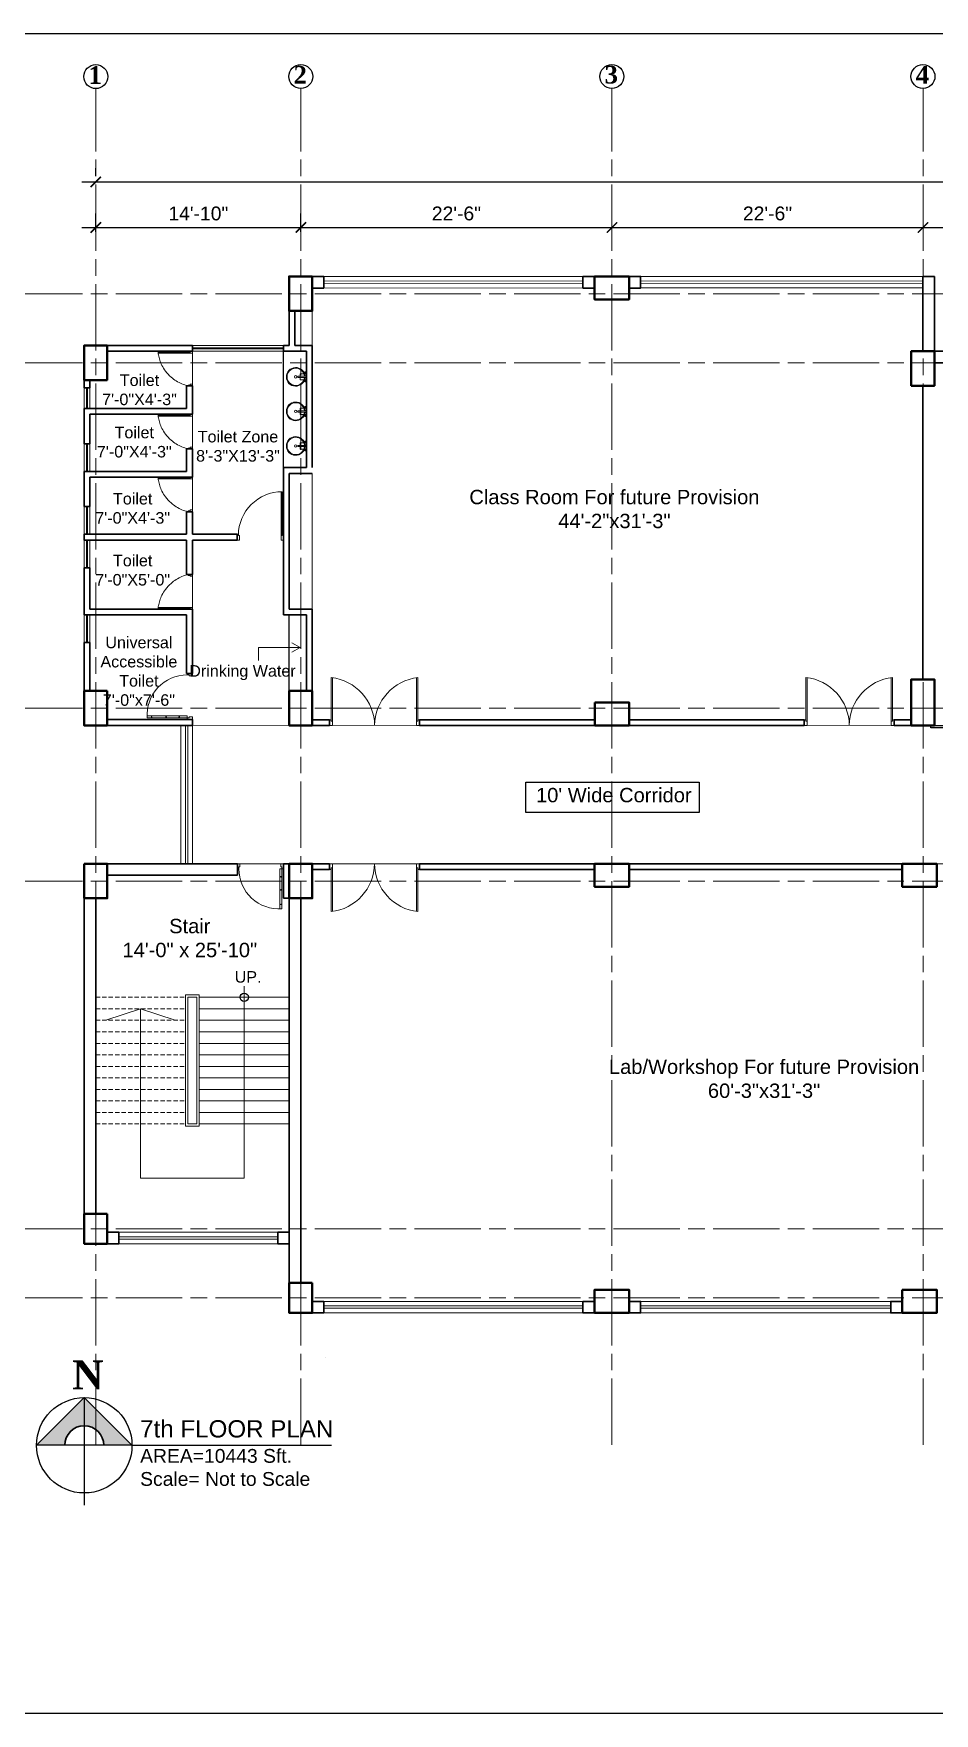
# Model space of a CAD drawing. Header units: inches. Extents: x -12 to 20935469, y -1604 to 24729220.
# Drawn here: x 20840343 to 20841125, y 24707850 to 24709308 of the extents above; entities that cross this region are included whole.
import ezdxf

# ---------------------------------------------------------------- set-up
doc = ezdxf.new("R2010")
doc.units = ezdxf.units.IN
doc.header["$LTSCALE"] = 0.03
doc.header["$MEASUREMENT"] = 0
doc.header["$PDMODE"] = 32
doc.header["$PDSIZE"] = 15
doc.linetypes.add('ACAD_ISO08W100', pattern=[36, 24, -3, 6, -3])
doc.linetypes.add('DASHED2', pattern=[0.375, 0.25, -0.125])
for name, color, linetype, lineweight in [('column', 1, 'Continuous', 40), ('Dim Line', 252, 'Continuous', 13), ('Door', 7, 'Continuous', 18), ('Gas', 21, 'Continuous', 5), ('Glass Line', 252, 'Continuous', 9), ('Grid Line', 252, 'Continuous', 18), ('Hatch', 253, 'Continuous', 15), ('Low Wall', 7, 'Continuous', 30), ('Main Wall', 7, 'Continuous', 30), ('RAIL', 23, 'Continuous', 13), ('STAIR', 46, 'Continuous', 15), ('TOILET FIXTURE', 142, 'Continuous', 5), ('wind.', 150, 'Continuous', 20)]:
    doc.layers.add(name, color=color, linetype=linetype, lineweight=lineweight)
doc.layers.add('TEXT', color=7, linetype='Continuous')
doc.styles.add('2', font='swisscl.ttf')
doc.styles.add('RomanS', font='arial.ttf', dxfattribs={"height": 12})
doc.styles.get("Standard").update_dxf_attribs({"font": 'timesbd.ttf'})
doc.dimstyles.new('Aec_Arch_I', dxfattribs={"dimscale": 96, "dimtxt": 12, "dimasz": 0.09375, "dimexe": 0.125, "dimexo": 0.125, "dimgap": 0.0625, "dimtad": 1, "dimdec": 0, "dimzin": 3, "dimdsep": 46, "dimlunit": 4, "dimtxsty": 'RomanS', "dimblk1": 'ARCHTICK', "dimblk2": 'ARCHTICK', "dimsah": 1, "dimcen": 0.09375, "dimdle": 0.125, "dimadec": 0, "dimazin": 0, "dimtfac": 0.75, "dimtdec": 0, "dimtmove": 2, "dimatfit": 3, "dimldrblk": 'ARCHTICK', "dimfxl": 1, "dimfrac": 1, "dimtolj": 1, "dimtzin": 0, "dimarcsym": 0})

# ---------------------------------------------------------------- blocks, each defined once
blk = doc.blocks.new('_ArchTick')
at = {"color": 0, "linetype": 'ByBlock', "lineweight": 35, "const_width": 0.15}
blk.add_lwpolyline([(-0.5, -0.5), (0.5, 0.5)], dxfattribs=at)
blk = doc.blocks.new('*D14')
at = {"layer": 'Defpoints', "color": 0, "transparency": 16777216}
for p in [(20831126.3, 24724578.2), (20830948.3, 24724562.3), (20831126.3, 24724562.3)]:
    blk.add_point(p, dxfattribs=at)
at = {"layer": 'Dim Line', "color": 0, "lineweight": -2, "transparency": 16777216}
for p, q in [((20830948.3, 24724574.3), (20830948.3, 24724590.2)), ((20831126.3, 24724574.3), (20831126.3, 24724590.2)), ((20830936.3, 24724578.2), (20831138.3, 24724578.2))]:
    blk.add_line(p, q, dxfattribs=at)
at = {"layer": 'Dim Line', "color": 0, "lineweight": -2, "transparency": 16777216, "xscale": 9, "yscale": 9, "zscale": 9, "rotation": 180}
blk.add_blockref('_ArchTick', (20830948.3, 24724578.2), dxfattribs=at)
at = {"layer": 'Dim Line', "color": 0, "lineweight": -2, "transparency": 16777216, "xscale": 9, "yscale": 9, "zscale": 9}
blk.add_blockref('_ArchTick', (20831126.3, 24724578.2), dxfattribs=at)
at = {"layer": 'Dim Line', "color": 0, "transparency": 16777216, "insert": (20831037.3, 24724590.3), "char_height": 12, "attachment_point": 5, "style": 'RomanS'}
blk.add_mtext('\\A1;14\'-10"', dxfattribs=at)
blk = doc.blocks.new('*D7')
at = {"layer": 'Defpoints', "color": 0, "transparency": 16777216}
for p in [(20831396.3, 24724578.2), (20831396.3, 24724578.2), (20831126.3, 24724562.3)]:
    blk.add_point(p, dxfattribs=at)
at = {"layer": 'Dim Line', "color": 0, "lineweight": -2, "transparency": 16777216}
for p, q in [((20831126.3, 24724574.3), (20831126.3, 24724590.2)), ((20831114.3, 24724578.2), (20831408.3, 24724578.2))]:
    blk.add_line(p, q, dxfattribs=at)
at = {"layer": 'Dim Line', "color": 0, "lineweight": -2, "transparency": 16777216, "xscale": 9, "yscale": 9, "zscale": 9, "rotation": 180}
blk.add_blockref('_ArchTick', (20831126.3, 24724578.2), dxfattribs=at)
at = {"layer": 'Dim Line', "color": 0, "lineweight": -2, "transparency": 16777216, "xscale": 9, "yscale": 9, "zscale": 9}
blk.add_blockref('_ArchTick', (20831396.3, 24724578.2), dxfattribs=at)
at = {"layer": 'Dim Line', "color": 0, "transparency": 16777216, "insert": (20831261.3, 24724590.3), "char_height": 12, "attachment_point": 5, "style": 'RomanS'}
blk.add_mtext('\\A1;22\'-6"', dxfattribs=at)
blk = doc.blocks.new('*D8')
at = {"layer": 'Defpoints', "color": 0, "transparency": 16777216}
for p in [(20831396.3, 24724578.2), (20831666.3, 24724578.2), (20831666.3, 24724578.2)]:
    blk.add_point(p, dxfattribs=at)
at = {"layer": 'Dim Line', "color": 0, "lineweight": -2, "transparency": 16777216}
blk.add_line((20831384.3, 24724578.2), (20831678.3, 24724578.2), dxfattribs=at)
at = {"layer": 'Dim Line', "color": 0, "lineweight": -2, "transparency": 16777216, "xscale": 9, "yscale": 9, "zscale": 9, "rotation": 180}
blk.add_blockref('_ArchTick', (20831396.3, 24724578.2), dxfattribs=at)
at = {"layer": 'Dim Line', "color": 0, "lineweight": -2, "transparency": 16777216, "xscale": 9, "yscale": 9, "zscale": 9}
blk.add_blockref('_ArchTick', (20831666.3, 24724578.2), dxfattribs=at)
at = {"layer": 'Dim Line', "color": 0, "transparency": 16777216, "insert": (20831531.3, 24724590.3), "char_height": 12, "attachment_point": 5, "style": 'RomanS'}
blk.add_mtext('\\A1;22\'-6"', dxfattribs=at)
blk = doc.blocks.new('*D9')
at = {"layer": 'Defpoints', "color": 0, "transparency": 16777216}
for p in [(20831666.3, 24724578.2), (20831844.3, 24724578.2), (20831844.3, 24724578.2)]:
    blk.add_point(p, dxfattribs=at)
at = {"layer": 'Dim Line', "color": 0, "lineweight": -2, "transparency": 16777216}
blk.add_line((20831654.3, 24724578.2), (20831856.3, 24724578.2), dxfattribs=at)
at = {"layer": 'Dim Line', "color": 0, "lineweight": -2, "transparency": 16777216, "xscale": 9, "yscale": 9, "zscale": 9, "rotation": 180}
blk.add_blockref('_ArchTick', (20831666.3, 24724578.2), dxfattribs=at)
at = {"layer": 'Dim Line', "color": 0, "lineweight": -2, "transparency": 16777216, "xscale": 9, "yscale": 9, "zscale": 9}
blk.add_blockref('_ArchTick', (20831844.3, 24724578.2), dxfattribs=at)
at = {"layer": 'Dim Line', "color": 0, "transparency": 16777216, "insert": (20831755.3, 24724590.3), "char_height": 12, "attachment_point": 5, "style": 'RomanS'}
blk.add_mtext('\\A1;14\'-10"', dxfattribs=at)
blk = doc.blocks.new('*D13')
at = {"layer": 'Defpoints', "color": 0, "transparency": 16777216}
for p in [(20830948.3, 24724610.7), (20832951.8, 24724617.8), (20832951.8, 24724610.7)]:
    blk.add_point(p, dxfattribs=at)
at = {"layer": 'Dim Line', "color": 0, "lineweight": -2, "transparency": 16777216}
for p, q in [((20830948.3, 24724622.7), (20830948.3, 24724629.8)), ((20832951.8, 24724622.7), (20832951.8, 24724629.8)), ((20830936.3, 24724617.8), (20832963.8, 24724617.8))]:
    blk.add_line(p, q, dxfattribs=at)
at = {"layer": 'Dim Line', "color": 0, "lineweight": -2, "transparency": 16777216, "xscale": 9, "yscale": 9, "zscale": 9, "rotation": 180}
blk.add_blockref('_ArchTick', (20830948.3, 24724617.8), dxfattribs=at)
at = {"layer": 'Dim Line', "color": 0, "lineweight": -2, "transparency": 16777216, "xscale": 9, "yscale": 9, "zscale": 9}
blk.add_blockref('_ArchTick', (20832951.8, 24724617.8), dxfattribs=at)
at = {"layer": 'Dim Line', "color": 0, "transparency": 16777216, "insert": (20831950, 24724629.9), "char_height": 12, "attachment_point": 5, "style": 'RomanS'}
blk.add_mtext('\\A1;166\'-11"', dxfattribs=at)
blk = doc.blocks.new('Door_45')
at = {"layer": 'Door'}
for p, q in [((1.5, 5), (1.5, 44)), ((1.5, 40), (2.2, 40)), ((2.2, 40), (2.2, 39.5)), ((2.2, 39.5), (2.7, 39.5)), ((2.7, 39.5), (2.7, 40)), ((2.7, 40), (3.5, 40)), ((3.5, 44), (3.5, 5)), ((1.5, 25.8), (2.2, 25.8)), ((2.2, 25.8), (2.2, 25.3)), ((2.2, 25.3), (2.7, 25.3)), ((2.7, 25.8), (3.5, 25.8)), ((2.7, 25.3), (2.7, 25.8)), ((0, 0), (0, 5)), ((0, 5), (1.5, 5)), ((1.5, 12.6), (2.2, 12.6)), ((3.5, 5), (1.5, 5)), ((1.5, 5), (1.5, 3)), ((1.5, 3), (2.5, 3)), ((2.2, 12.6), (2.2, 13.1)), ((2.2, 13.1), (2.7, 13.1)), ((2.5, 3), (2.5, 0)), ((2.7, 13.1), (2.7, 12.6)), ((2.7, 12.6), (3.5, 12.6)), ((42.5, 3), (42.5, 0)), ((43.5, 3), (42.5, 3)), ((45, 5), (43.5, 5)), ((43.5, 5), (43.5, 3)), ((45, 0), (45, 5)), ((2.5, 0), (0, 0)), ((42.5, 0), (45, 0))]:
    blk.add_line(p, q, dxfattribs=at)
blk.add_arc((4.7, 5.3), 38.8, 359.6233, 94.6685, dxfattribs=at)
blk = doc.blocks.new('sssss-flat-876')
at = {"layer": 'Door', "linetype": 'Continuous', "ltscale": 3}
blk.add_line((3666.5, 84027.2), (3666.5, 84055.7), dxfattribs=at)
at = {"layer": 'Door', "linetype": 'Continuous', "ltscale": 3, "extrusion": (-7.21527e-09, -3.35624e-18, 1), "elevation": 0}
for points in [[(3666.5, 84057.2), (3666.5, 84055.7), (3668.4, 84055.7), (3668.4, 84056.5), (3670.2, 84056.5), (3670.2, 84057.2)], [(3668.4, 84055.7), (3696.2, 84055.7), (3696.2, 84056.5), (3668.4, 84056.5)]]:
    blk.add_lwpolyline(points, close=True, dxfattribs=at)
at = {"layer": 'Door', "linetype": 'Continuous', "ltscale": 3, "flags": 128}
blk.add_lwpolyline([(3670.2, 84027.2, 0.04096), (3675.5, 84028.9, 0.082496), (3684.9, 84034.8, 0.052187), (3689.7, 84040, 0.043988), (3692.9, 84045, 0.036571), (3694.8, 84049.6, 0.034751), (3695.9, 84054.2, 0.011435), (3696.2, 84055.7)], format="xyb", dxfattribs=at)
at = {"layer": 'Door', "linetype": 'Continuous', "ltscale": 3}
blk.add_lwpolyline([(3666.5, 84027.2), (3666.5, 84028.7), (3668.4, 84028.7), (3668.4, 84027.9), (3670.2, 84027.9), (3670.2, 84027.2)], close=True, dxfattribs=at)
blk = doc.blocks.new('7-flat-72')
at = {"layer": 'Glass Line', "color": 8, "ltscale": 20}
for p, q in [((-64478.7, 376960.5), (-64480.3, 376960.5)), ((-64480.3, 376959.5), (-64480.3, 376960.5)), ((-64480.3, 376959.5), (-64480.3, 376960.5)), ((-64478.7, 376959.5), (-64480.3, 376959.5)), ((-64480.3, 376959.1), (-64480.3, 376959.4)), ((-64478.7, 376959.4), (-64480.3, 376959.4)), ((-64478.7, 376959.1), (-64480.3, 376959.1)), ((-64480.2, 376959.4), (-64480.2, 376959.5)), ((-64480.1, 376959.5), (-64480.1, 376960.5)), ((-64479.9, 376959.5), (-64479.9, 376960.5)), ((-64479.5, 376959.5), (-64479.5, 376960.5)), ((-64479.1, 376959.5), (-64479.1, 376960.5)), ((-64478.9, 376959.5), (-64478.9, 376960.5)), ((-64478.9, 376959.4), (-64478.9, 376959.5)), ((-64478.8, 376959.5), (-64478.8, 376960.5)), ((-64478.7, 376959.5), (-64478.7, 376960.5)), ((-64478.7, 376959.1), (-64478.7, 376959.4)), ((-64475.1, 376959.4), (-64476.9, 376959.4)), ((-64476.9, 376959.1), (-64476.9, 376959.4)), ((-64475.1, 376959.1), (-64476.9, 376959.1)), ((-64476.6, 376959.4), (-64476.6, 376966.6)), ((-64475.5, 376966.6), (-64476.6, 376966.6)), ((-64475.5, 376959.4), (-64475.5, 376966.6)), ((-64475.1, 376959.1), (-64475.1, 376959.4)), ((-64473.3, 376960.5), (-64471.7, 376960.5)), ((-64473.3, 376959.5), (-64473.3, 376960.5)), ((-64473.3, 376959.5), (-64473.3, 376960.5)), ((-64473.3, 376959.5), (-64471.7, 376959.5)), ((-64473.3, 376959.1), (-64473.3, 376959.4)), ((-64473.3, 376959.4), (-64471.7, 376959.4)), ((-64473.3, 376959.1), (-64471.7, 376959.1)), ((-64473.1, 376959.5), (-64473.1, 376960.5)), ((-64473.1, 376959.4), (-64473.1, 376959.5)), ((-64472.9, 376959.5), (-64472.9, 376960.5)), ((-64472.5, 376959.5), (-64472.5, 376960.5)), ((-64472.1, 376959.5), (-64472.1, 376960.5)), ((-64471.9, 376959.5), (-64471.9, 376960.5)), ((-64471.9, 376959.4), (-64471.9, 376959.5)), ((-64471.8, 376959.5), (-64471.8, 376960.5)), ((-64471.7, 376959.5), (-64471.7, 376960.5)), ((-64471.7, 376959.1), (-64471.7, 376959.4))]:
    blk.add_line(p, q, dxfattribs=at)
blk.add_circle((-64476, 376968.4, 0), 1.08, dxfattribs=at)
for radius, start, end in [(8.1, 273.8334, 266.1883), (7.55, 274.115, 265.9068)]:
    blk.add_arc((-64476, 376968.4, 0), radius, start, end, dxfattribs=at)
blk = doc.blocks.new('SFSFSFS-flat-72')
at = {"layer": 'TOILET FIXTURE', "ltscale": 0.2}
blk.add_lwpolyline([(-3918.5, -3608.1), (-3918.5, -3602.7), (-3923.9, -3602.7), (-3923.9, -3608.1)], close=True, dxfattribs=at)
at = {"layer": 'TOILET FIXTURE', "ltscale": 20}
blk.add_blockref('7-flat-72', (60554.8, -380567.2), dxfattribs=at)
blk = doc.blocks.new('$D40')
at = {"layer": 'Door'}
for p, q in [((1, 4), (1, 42)), ((2, 0), (2, 42)), ((1, 5), (0, 5)), ((2, 0), (0, 0)), ((2, 4), (1, 4)), ((39, 4), (38, 4)), ((38, 4), (38, 0)), ((40, 0), (38, 0)), ((40, 5), (39, 5)), ((39, 5), (39, 4))]:
    blk.add_line(p, q, dxfattribs=at)
blk.add_arc((1, 4), 38, 0, 90, dxfattribs=at)
blk = doc.blocks.new('fff')
at = {"layer": 'Grid Line', "color": 252, "linetype": 'ACAD_ISO08W100', "lineweight": 9, "ltscale": 80, "true_color": 0x939598}
for p, q in [((20830948.3, 24723521.1), (20830948.3, 24724698.8)), ((20831126.3, 24723521.1), (20831126.3, 24724698.8)), ((20831396.3, 24723521.1), (20831396.3, 24724698.8)), ((20831666.3, 24723521.1), (20831666.3, 24724698.8)), ((20833096.9, 24724520.6), (20830726.1, 24724520.6)), ((20833096.9, 24724460.6), (20830726.1, 24724460.6)), ((20833096.9, 24724160.7), (20830726.1, 24724160.7)), ((20833096.9, 24724010.7), (20830726.1, 24724010.7)), ((20833096.9, 24723708.7), (20830726.1, 24723708.7)), ((20833096.9, 24723648.8), (20830726.1, 24723648.8))]:
    blk.add_line(p, q, dxfattribs=at)
at = {"layer": 'Dim Line'}
for base, p1, p2, picture, middle in [((20832951.7523, 24724617.8128), (20830948.3088, 24724610.7482), (20832951.7523, 24724610.7482), '*D13', (20831950.0306, 24724629.9397)), ((20831126.3, 24724578.2), (20830948.3, 24724562.3), (20831126.3, 24724562.3), '*D14', (20831037.3, 24724590.3)), ((20831396.3, 24724578.2), (20831126.3, 24724562.3), (20831396.3, 24724578.2), '*D7', (20831261.3, 24724590.3)), ((20831666.3, 24724578.2), (20831396.3, 24724578.2), (20831666.3, 24724578.2), '*D8', (20831531.3, 24724590.3)), ((20831844.3, 24724578.2), (20831666.3, 24724578.2), (20831844.3, 24724578.2), '*D9', (20831755.3, 24724590.3))]:
    dim = blk.add_linear_dim(base=base, p1=p1, p2=p2, dimstyle='Aec_Arch_I', dxfattribs=at)
    dim.commit()
    dim.dimension.update_dxf_attribs({"geometry": picture, "text_midpoint": middle})

msp = doc.modelspace()

# ---------------------------------------------------------------- hatches: boundary and pattern name
at = {"layer": 'Low Wall'}
h = msp.add_hatch(color=256, dxfattribs=at)
h.paths.add_polyline_path([(20840370.1, 24708082.5), (20840345.8, 24708082.5), (20840387.2, 24708124), (20840387.2, 24708099.6, 0.414214)])
h.paths.add_polyline_path([(20840387.2, 24708099.6), (20840387.2, 24708124), (20840428.6, 24708082.5), (20840404.2, 24708082.5, 0.414214)])

# ---------------------------------------------------------------- linework, layer by layer
for p, q in [((20840560, 24708931.4), (20840560, 24709032.4)), ((20840565, 24708737.5), (20840565, 24708803.5)), ((20840476, 24708712.7), (20840481, 24708712.7)), ((20840870, 24708197.5), (20840870, 24708197.5)), ((20840596.5, 24708158.5), (20840596.5, 24708158.5)), ((20840387.2, 24708124), (20840387.2, 24708030.6)), ((20840428.6, 24708082.5), (20840601.9, 24708082.5))]:
    msp.add_line(p, q)
for points in [[(20841121.9, 24708707.5), (20841201.2, 24708707.5), (20841201.2, 24708705.5), (20841121.9, 24708705.5)], [(20840770.4, 24708658.2), (20840921, 24708658.2), (20840921, 24708632), (20840770.4, 24708632)]]:
    msp.add_lwpolyline(points, close=True)
msp.add_lwpolyline([(20840428.5, 24708082.6), (20840345.8, 24708082.5)])
for centre, radius in [((20840526, 24708471.5), 3.61), ((20840387.2, 24708082.5), 41.4)]:
    msp.add_circle(centre, radius)
at = {"layer": 'column', "lineweight": 40, "ltscale": 20}
for points in [[(20840585, 24709097.4), (20840565, 24709097.4), (20840565, 24709067.4), (20840585, 24709067.4)], [(20840830.1, 24709097.4), (20840830.1, 24709077.4), (20840860.1, 24709077.4), (20840860.1, 24709097.4)], [(20840407, 24709037.4), (20840387, 24709037.4), (20840387, 24709007.4), (20840407, 24709007.4)], [(20841105, 24709002.5), (20841125, 24709002.5), (20841125, 24709032.5), (20841105, 24709032.5)], [(20841105, 24708707.5), (20841125, 24708707.5), (20841125, 24708747.5), (20841105, 24708747.5)], [(20840407, 24708737.5), (20840387, 24708737.5), (20840387, 24708707.5), (20840407, 24708707.5)], [(20840585, 24708737.5), (20840565, 24708737.5), (20840565, 24708707.5), (20840585, 24708707.5)], [(20840830.2, 24708727.5), (20840830.2, 24708707.5), (20840860.1, 24708707.5), (20840860.1, 24708727.5)], [(20840387.2, 24708587.5), (20840407.2, 24708587.5), (20840407.2, 24708557.5), (20840387.2, 24708557.5)], [(20840565.1, 24708587.5), (20840585.1, 24708587.5), (20840585.1, 24708557.5), (20840565.1, 24708557.5)], [(20840830.1, 24708587.5), (20840830.1, 24708567.5), (20840860.1, 24708567.5), (20840860.1, 24708587.5)], [(20841097.1, 24708587.5), (20841097.1, 24708567.5), (20841127.1, 24708567.5), (20841127.1, 24708587.5)], [(20840407.2, 24708283.5), (20840387.2, 24708283.5), (20840387.2, 24708257.5), (20840407.2, 24708257.5)], [(20840585.1, 24708223.5), (20840565.1, 24708223.5), (20840565.1, 24708197.5), (20840585.1, 24708197.5)], [(20840860.1, 24708197.5), (20840860.1, 24708217.5), (20840830.1, 24708217.5), (20840830.1, 24708197.5)], [(20841097.1, 24708217.5), (20841097.1, 24708197.5), (20841127.1, 24708197.5), (20841127.1, 24708217.5)]]:
    msp.add_lwpolyline(points, close=True, dxfattribs=at)
at = {"layer": 'Defpoints'}
msp.add_lwpolyline([(20840142.5, 24709308.2), (20842581.4, 24709308.2), (20842581.4, 24707849.7), (20840142.5, 24707849.7)], close=True, dxfattribs=at)
at = {"layer": 'Door'}
for p, q in [((20840601.4, 24708711.2), (20840601.4, 24708749.1)), ((20840602.7, 24708707.5), (20840602.7, 24708749)), ((20840675.5, 24708707.5), (20840675.5, 24708749)), ((20840676.8, 24708711.2), (20840676.8, 24708749.1)), ((20841013.4, 24708711.2), (20841013.4, 24708749.1)), ((20841014.7, 24708707.5), (20841014.7, 24708749.1)), ((20841087.5, 24708707.5), (20841087.5, 24708749.1)), ((20841088.8, 24708711.2), (20841088.8, 24708749.1)), ((20840601.4, 24708712.5), (20840600.1, 24708712.5)), ((20840602.7, 24708707.5), (20840600.1, 24708707.5)), ((20840602.7, 24708711.2), (20840601.4, 24708711.2)), ((20840675.5, 24708711.2), (20840676.8, 24708711.2)), ((20840675.5, 24708707.5), (20840678.1, 24708707.5)), ((20840676.8, 24708712.5), (20840678.1, 24708712.5)), ((20841013.4, 24708712.5), (20841012.1, 24708712.5)), ((20841014.7, 24708707.5), (20841012.1, 24708707.5)), ((20841014.7, 24708711.2), (20841013.4, 24708711.2)), ((20841087.5, 24708711.2), (20841088.8, 24708711.2)), ((20841087.5, 24708707.5), (20841090.1, 24708707.5)), ((20841088.8, 24708712.5), (20841090.1, 24708712.5)), ((20840602.7, 24708587.5), (20840600.1, 24708587.5)), ((20840601.4, 24708582.5), (20840600.1, 24708582.5)), ((20840601.4, 24708583.8), (20840601.4, 24708545.9)), ((20840602.7, 24708583.8), (20840601.4, 24708583.8)), ((20840602.7, 24708587.5), (20840602.7, 24708545.9)), ((20840675.5, 24708587.5), (20840675.5, 24708545.9)), ((20840675.5, 24708587.5), (20840678.1, 24708587.5)), ((20840675.5, 24708583.8), (20840676.8, 24708583.8)), ((20840676.8, 24708583.8), (20840676.8, 24708545.9)), ((20840676.8, 24708582.5), (20840678.1, 24708582.5))]:
    msp.add_line(p, q, dxfattribs=at)
for centre, start, end in [((20840596.9, 24708707), 0.5906, 83.7783), ((20840681.4, 24708707), 96.2217, 179.4094), ((20841008.9, 24708707.1), 0.5906, 83.7783), ((20841093.4, 24708707.1), 96.2217, 179.4094), ((20840596.8, 24708587.9), 276.2217, 359.4094), ((20840681.4, 24708587.9), 180.5906, 263.7783)]:
    msp.add_arc(centre, 42.3, start, end, dxfattribs=at)
at = {"layer": 'Gas', "color": 0, "lineweight": 5}
for points in [[(20840487, 24708473.5), (20840475, 24708473.5), (20840475, 24708359.5), (20840487, 24708359.5)], [(20840485, 24708471.5), (20840477, 24708471.5), (20840477, 24708361.5), (20840485, 24708361.5)]]:
    msp.add_lwpolyline(points, close=True, dxfattribs=at)
at = {"layer": 'Hatch', "lineweight": 5}
for p, q in [((20840585, 24709037.4), (20840585, 24709067.3)), ((20840585, 24708808.5), (20840585, 24708926.4))]:
    msp.add_line(p, q, dxfattribs=at)
at = {"layer": 'Low Wall', "color": 0}
msp.add_lwpolyline([(20840345.8, 24708082.5), (20840387.2, 24708124), (20840428.6, 24708082.5)], dxfattribs=at)
at = {"layer": 'Low Wall'}
msp.add_arc((20840387.2, 24708082.5), 17, 0, 180, dxfattribs=at)
at = {"layer": 'Main Wall', "lineweight": 30}
for p, q in [((20841115, 24709097.4), (20841125, 24709097.4)), ((20841115, 24709032.5), (20841115, 24709097.4)), ((20841125, 24709032.5), (20841125, 24709097.4)), ((20840565, 24709037.4), (20840565, 24709067.4)), ((20840570, 24709037.4), (20840570, 24709067.4)), ((20841115, 24709051.4), (20841115, 24709051.4)), ((20840407, 24709037.4), (20840481, 24709037.4)), ((20840481, 24709032.4), (20840481, 24709037.4)), ((20840560, 24709037.4), (20840565, 24709037.4)), ((20840560, 24709032.4), (20840560, 24709037.4)), ((20840570, 24709037.4), (20840585, 24709037.4)), ((20840585, 24708931.4), (20840585, 24709037.4)), ((20841115, 24709045.4), (20841115, 24709045.4)), ((20840407, 24709032.4), (20840481, 24709032.4)), ((20840560, 24709032.4), (20840580, 24709032.4)), ((20840580, 24708931.4), (20840580, 24709032.4)), ((20840387, 24709000.7), (20840387, 24709007.4)), ((20840476, 24709002.4), (20840481, 24709002.4)), ((20840476, 24709002.4), (20840476, 24708982.7)), ((20841115, 24708747.5), (20841115, 24709002.5)), ((20840476, 24708982.7), (20840387, 24708982.7)), ((20840387, 24708952.1), (20840387, 24708982.7)), ((20840481, 24708977.7), (20840392, 24708977.7)), ((20840476, 24708947.7), (20840476, 24708928.1)), ((20840481, 24708947.7), (20840476, 24708947.7)), ((20840476, 24708928.1), (20840387, 24708928.1)), ((20840387, 24708897.5), (20840387, 24708928.1)), ((20840481, 24708923.1), (20840392, 24708923.1)), ((20840392, 24708923.1), (20840392, 24708897.5)), ((20840560, 24708873.5), (20840560, 24708931.4)), ((20840560, 24708931.4), (20840580, 24708931.4)), ((20840565, 24708808.5), (20840565, 24708926.4)), ((20840565, 24708926.4), (20840585, 24708926.4)), ((20840387, 24708897.5), (20840392, 24708897.5)), ((20840481, 24708893.1), (20840476, 24708893.1)), ((20840387, 24708873.5), (20840476, 24708873.5)), ((20840387, 24708868.5), (20840387, 24708873.5)), ((20840520, 24708868.5), (20840520, 24708873.5)), ((20840560, 24708803.5), (20840560, 24708873.5)), ((20840476, 24708868.5), (20840387, 24708868.5)), ((20840476, 24708838.5), (20840476, 24708868.5)), ((20840481, 24708838.5), (20840481, 24708868.5)), ((20840520, 24708868.5), (20840481, 24708868.5)), ((20840392, 24708844.5), (20840387, 24708844.5)), ((20840387, 24708803.5), (20840387, 24708844.5)), ((20840392, 24708844.5), (20840392, 24708808.5)), ((20840481, 24708838.5), (20840476, 24708838.5)), ((20840476, 24708803.5), (20840387, 24708803.5)), ((20840481, 24708808.5), (20840392, 24708808.5)), ((20840476, 24708752.7), (20840476, 24708803.5)), ((20840481, 24708752.7), (20840481, 24708808.5)), ((20840560, 24708803.5), (20840580, 24708803.5)), ((20840565, 24708808.5), (20840585, 24708808.5)), ((20840580, 24708737.5), (20840580, 24708803.5)), ((20840585, 24708737.5), (20840585, 24708808.5)), ((20840387, 24708737.5), (20840387, 24708779.5)), ((20840392, 24708779.5), (20840387, 24708779.5)), ((20840392, 24708779.5), (20840392, 24708737.5)), ((20840481, 24708752.7), (20840476, 24708752.7)), ((20840481, 24708712.7), (20840407, 24708712.7)), ((20840481, 24708712.7), (20840481, 24708707.6)), ((20840481, 24708707.6), (20840407, 24708707.6)), ((20840585.1, 24708712.5), (20840600.1, 24708712.5)), ((20840585.1, 24708707.5), (20840600.1, 24708707.5)), ((20840600.1, 24708707.5), (20840600.1, 24708712.5)), ((20840678.1, 24708707.5), (20840678.1, 24708712.5)), ((20840678.1, 24708712.5), (20840830.2, 24708712.5)), ((20840678.1, 24708707.5), (20840830.2, 24708707.5)), ((20840860.1, 24708712.5), (20841012.1, 24708712.5)), ((20840860.1, 24708707.5), (20841012.1, 24708707.5)), ((20841012.1, 24708712.5), (20841012.1, 24708707.5)), ((20840520.1, 24708587.5), (20840407.2, 24708587.5)), ((20840520.1, 24708587.5), (20840520.1, 24708577.5)), ((20840565.1, 24708587.5), (20840560.1, 24708587.5)), ((20840560.1, 24708587.5), (20840560.1, 24708557.5)), ((20840575.1, 24708587.5), (20840565.1, 24708587.5)), ((20840585.1, 24708587.5), (20840600.1, 24708587.5)), ((20840600.1, 24708582.5), (20840585.1, 24708582.5)), ((20840600.1, 24708582.5), (20840600.1, 24708587.5)), ((20840678.1, 24708587.5), (20840830.1, 24708587.5)), ((20840678.1, 24708582.5), (20840678.1, 24708587.5)), ((20840830.1, 24708582.5), (20840678.1, 24708582.5)), ((20840860.1, 24708587.5), (20841097.1, 24708587.5)), ((20841097.1, 24708582.5), (20840860.1, 24708582.5)), ((20840520.1, 24708577.5), (20840407.2, 24708577.5)), ((20840387.2, 24708557.5), (20840387.2, 24708283.5)), ((20840397.2, 24708557.5), (20840397.2, 24708283.5)), ((20840560.1, 24708557.5), (20840565.1, 24708557.5)), ((20840565.1, 24708223.5), (20840565.1, 24708557.5)), ((20840575.1, 24708223.5), (20840575.1, 24708557.5))]:
    msp.add_line(p, q, dxfattribs=at)
for points in [[(20840585, 24709097.4), (20840595, 24709097.4), (20840595, 24709087.3), (20840585, 24709087.3)], [(20840830, 24709097.4), (20840820, 24709097.4), (20840820, 24709087.3), (20840830, 24709087.3)], [(20840860, 24709097.4), (20840870, 24709097.4), (20840870, 24709087.3), (20840860, 24709087.3)], [(20841125, 24709032.5), (20841135, 24709032.5), (20841135, 24709022.5), (20841125, 24709022.5)], [(20840392, 24709007.4), (20840392, 24709000.7)], [(20840392, 24709000.7), (20840387, 24709000.7)], [(20840481, 24709002.4), (20840481, 24708977.7)], [(20840392, 24708977.7), (20840392, 24708952.1)], [(20840392, 24708952.1), (20840387, 24708952.1)], [(20840481, 24708947.7), (20840481, 24708923.1)], [(20840476, 24708893.1), (20840476, 24708873.5)], [(20840481, 24708893.1), (20840481, 24708873.5)], [(20840481, 24708873.5), (20840520, 24708873.5)], [(20840585, 24708197.5), (20840595, 24708197.5), (20840595, 24708207.5), (20840585, 24708207.5)], [(20840830, 24708197.5), (20840820, 24708197.5), (20840820, 24708207.5), (20840830, 24708207.5)], [(20840860, 24708197.5), (20840870, 24708197.5), (20840870, 24708207.5), (20840860, 24708207.5)], [(20841097.1, 24708197.5), (20841087.1, 24708197.5), (20841087.1, 24708207.5), (20841097.1, 24708207.5)]]:
    msp.add_lwpolyline(points, dxfattribs=at)
msp.add_lwpolyline([(20841090.1, 24708712.5), (20841105.1, 24708712.5), (20841105.1, 24708707.5), (20841090.1, 24708707.5)], close=True, dxfattribs=at)
at = {"layer": 'Main Wall'}
for points in [[(20840407.2, 24708267.5), (20840417.2, 24708267.5), (20840417.2, 24708257.5), (20840407.2, 24708257.5)], [(20840555.1, 24708267.5), (20840565.1, 24708267.5), (20840565.1, 24708257.5), (20840555.1, 24708257.5)]]:
    msp.add_lwpolyline(points, close=True, dxfattribs=at)
at = {"layer": 'RAIL', "lineweight": 9}
for p, q in [((20840526, 24708481.2), (20840526, 24708314.5)), ((20840436, 24708461.5), (20840406, 24708451.5)), ((20840436, 24708314.5), (20840436, 24708461.5)), ((20840466, 24708451.5), (20840436, 24708461.5)), ((20840565, 24708451.5), (20840487, 24708451.5)), ((20840526, 24708314.5), (20840436, 24708314.5))]:
    msp.add_line(p, q, dxfattribs=at)
at = {"layer": 'STAIR', "color": 253, "lineweight": 5}
for p, q in [((20840574.6, 24708775.2), (20840538.4, 24708775.2)), ((20840538.4, 24708775.2), (20840538.4, 24708764)), ((20840574.6, 24708775.2), (20840567.3, 24708779.2)), ((20840574.6, 24708775.2), (20840567.3, 24708771.2))]:
    msp.add_line(p, q, dxfattribs=at)
at = {"layer": 'STAIR', "color": 32, "linetype": 'DASHED2', "lineweight": 5, "ltscale": 500}
for p, q in [((20840397.1, 24708471.5), (20840475, 24708471.5)), ((20840397.1, 24708461.5), (20840475, 24708461.5)), ((20840397.1, 24708451.5), (20840475, 24708451.5)), ((20840397.1, 24708441.5), (20840475, 24708441.5)), ((20840397.1, 24708431.5), (20840475, 24708431.5)), ((20840397.1, 24708421.5), (20840475, 24708421.5)), ((20840397.1, 24708411.5), (20840475, 24708411.5)), ((20840397.1, 24708401.5), (20840475, 24708401.5)), ((20840397.1, 24708391.5), (20840475, 24708391.5)), ((20840397.1, 24708381.5), (20840475, 24708381.5)), ((20840397.1, 24708371.5), (20840475, 24708371.5)), ((20840397.1, 24708361.5), (20840475, 24708361.5))]:
    msp.add_line(p, q, dxfattribs=at)
at = {"layer": 'STAIR', "color": 32, "lineweight": 5}
for p, q in [((20840487, 24708471.5), (20840565, 24708471.5)), ((20840487, 24708461.5), (20840565, 24708461.5)), ((20840505, 24708451.5), (20840565, 24708451.5)), ((20840487, 24708441.5), (20840565, 24708441.5)), ((20840487, 24708431.5), (20840565, 24708431.5)), ((20840487, 24708421.5), (20840565, 24708421.5)), ((20840487, 24708411.5), (20840565, 24708411.5)), ((20840487, 24708401.5), (20840565, 24708401.5)), ((20840487, 24708391.5), (20840565, 24708391.5)), ((20840487, 24708381.5), (20840565, 24708381.5)), ((20840487, 24708371.5), (20840565, 24708371.5)), ((20840487, 24708361.5), (20840565, 24708361.5))]:
    msp.add_line(p, q, dxfattribs=at)
at = {"layer": 'TEXT'}
for centre in [(20840397.2, 24709270.9), (20840575.1, 24709271), (20840845.1, 24709271), (20841115.1, 24709271)]:
    msp.add_circle(centre, 10.4, dxfattribs=at)
at = {"layer": 'wind.'}
for p, q in [((20840820, 24709097.4), (20840595, 24709097.4)), ((20840595, 24709093.4), (20840820, 24709093.5)), ((20840870, 24709097.4), (20841115, 24709097.4)), ((20840870, 24709093.4), (20841115, 24709093.5)), ((20840595, 24709091.4), (20840820, 24709091.5)), ((20840595, 24709087.3), (20840820, 24709087.4)), ((20840870, 24709091.4), (20841115, 24709091.5)), ((20840870, 24709087.4), (20841115, 24709087.4)), ((20840481, 24709037.4), (20840560, 24709037.4)), ((20840481, 24709035.4), (20840560, 24709035.4)), ((20840481, 24709034.4), (20840560, 24709034.4)), ((20840481, 24709032.4), (20840560, 24709032.4)), ((20840387, 24709000.7), (20840387, 24708982.7)), ((20840389, 24709000.7), (20840389, 24708982.7)), ((20840390, 24709000.7), (20840390, 24708982.7)), ((20840392, 24709000.7), (20840392, 24708982.7)), ((20840387, 24708952.1), (20840387, 24708928.1)), ((20840389, 24708952.1), (20840389, 24708928.1)), ((20840390, 24708952.1), (20840390, 24708928.1)), ((20840392, 24708952.1), (20840392, 24708928.1)), ((20840387, 24708873.5), (20840387, 24708897.5)), ((20840389, 24708873.5), (20840389, 24708897.5)), ((20840390, 24708873.5), (20840390, 24708897.5)), ((20840392, 24708873.5), (20840392, 24708897.5)), ((20840387, 24708844.5), (20840387, 24708868.5)), ((20840389, 24708844.5), (20840389, 24708868.5)), ((20840390, 24708844.5), (20840390, 24708868.5)), ((20840392, 24708844.5), (20840392, 24708868.5)), ((20840387, 24708779.5), (20840387, 24708803.5)), ((20840389, 24708779.5), (20840389, 24708803.5)), ((20840390, 24708779.5), (20840390, 24708803.5)), ((20840392, 24708779.5), (20840392, 24708803.5)), ((20840471.1, 24708587.6), (20840471.1, 24708707.8)), ((20840475.1, 24708587.6), (20840475.1, 24708707.8)), ((20840477.1, 24708587.6), (20840477.1, 24708707.8)), ((20840481.1, 24708587.6), (20840481.1, 24708707.8))]:
    msp.add_line(p, q, dxfattribs=at)
at = {"layer": 'wind.', "lineweight": 5}
for p, q in [((20840412.2, 24708267.5), (20840560.1, 24708267.5)), ((20840417.2, 24708263.5), (20840555.1, 24708263.5)), ((20840417.2, 24708261.5), (20840555.1, 24708261.5)), ((20840412.2, 24708257.5), (20840560.1, 24708257.5)), ((20840820, 24708207.5), (20840595, 24708207.5)), ((20840820, 24708203.5), (20840595, 24708203.5)), ((20841087.1, 24708207.5), (20840870, 24708207.5)), ((20841087.1, 24708203.5), (20840870, 24708203.5)), ((20840820, 24708201.5), (20840595, 24708201.5)), ((20840820, 24708197.5), (20840595, 24708197.5)), ((20840830, 24708201.5), (20840830, 24708201.5)), ((20841087.1, 24708201.5), (20840870, 24708201.5)), ((20841087.1, 24708197.5), (20840870, 24708197.5))]:
    msp.add_line(p, q, dxfattribs=at)
msp.add_lwpolyline([(20840481.1, 24708587.5), (20840481.1, 24708707.8), (20841303, 24708707.5), (20841303, 24709022.4), (20841482.6, 24709022.5), (20841482.6, 24708707.5), (20842316.5, 24708707.5), (20842316.5, 24708587.5), (20841605.8, 24708587.5), (20841605.8, 24708446.3), (20841303, 24708446.3), (20841303, 24708587.5)], close=True, dxfattribs=at)

# ---------------------------------------------------------------- block references
msp.add_blockref('fff', (9448.9, -15438.3))
at = {"layer": 'Door', "ltscale": 20, "xscale": -1}
for p in [(20844147.5, 24624975.2), (20844147.5, 24624920.5), (20844147.5, 24624865.9)]:
    msp.add_blockref('sssss-flat-876', p, dxfattribs=at)
at = {"layer": 'Door', "xscale": -1}
msp.add_blockref('$D40', (20840560, 24708868.5), dxfattribs=at)
at = {"layer": 'Door', "ltscale": 20, "rotation": 180}
msp.add_blockref('sssss-flat-876', (20844147.5, 24792865.7), dxfattribs=at)
at = {"layer": 'Door', "color": 250, "ltscale": 20, "xscale": 0.8888888888759539, "yscale": 0.8888888888759539, "zscale": 0.8888888888759539}
for p, rotation in [((20840481, 24708712.7), 90.00000000000001), ((20840560.1, 24708587.5), 180)]:
    msp.add_blockref('Door_45', p, dxfattribs=dict(at, rotation=rotation))
at = {"layer": 'TOILET FIXTURE', "ltscale": 20, "rotation": 90.00000000000001}
for p in [(20836971.9, 24712931.4), (20836971.9, 24712901.4), (20836971.9, 24712871.4)]:
    msp.add_blockref('SFSFSFS-flat-72', p, dxfattribs=at)

# ---------------------------------------------------------------- texts
msp.add_text('N', height=25.2).set_placement((20840376.6, 24708131))
at = {"layer": 'TEXT', "char_height": 15.44, "width": 227.458, "attachment_point": 8, "rotation": 0}
for s, insert in [('\\A1;1', (20840396.7, 24709264.6)), ('\\A1;2', (20840574.6, 24709264.7)), ('\\A1;3', (20840844.6, 24709264.7)), ('\\A1;4', (20841114.6, 24709264.7))]:
    msp.add_mtext(s, dxfattribs=dict(at, insert=insert))
at = {"layer": 'TEXT', "color": 30, "lineweight": 5, "ltscale": 20, "attachment_point": 2, "style": '2'}
for s, width, gutter_width, insert, char_height in [('{\\fArial|b0|i0|c0|p34;\\C0;Toilet \\P7\'-0"X4\'-3"}', 104.76, 0.5, (20840435.1, 24709012.3), 10), ('{\\fArial|b0|i0|c0|p34;\\C0;Toilet \\P7\'-0"X4\'-3"}', 104.76, 0.5, (20840430.6, 24708966.9), 10), ('{\\fArial|b0|i0|c0|p34;\\C0;Toilet Zone\\P8\'-3"X13\'-3"}', 104.76, 0.5, (20840520.6, 24708963.3), 10), ('{\\fArial|b0|i0|c0|p34;\\C0;Toilet \\P7\'-0"X4\'-3"}', 104.76, 0.5, (20840429.2, 24708909.4), 10), ('\\pxsm1;{\\fArial|b0|i0|c0|p34;\\C0;Class Room For future Provision\\P44\'-2"x31\'-3"}', 289.483, 0.5, (20840847.3, 24708912.1), 12.476), ('{\\fArial|b0|i0|c0|p34;\\C0;Toilet \\P7\'-0"X5\'-0"}', 104.76, 0.5, (20840429.2, 24708855.7), 10), ('{\\fArial|b0|i0|c0|p34;\\C0;Universal Accessible Toilet\\P7\'-0"x7\'-6"}', 89.095, 0.35, (20840434.6, 24708784.6), 10), ('\\pxsm1;{\\fArial|b0|i0|c0|p34;\\C0;Drinking Water }', 88.563, 0.282, (20840524.5, 24708759.9), 10), ("\\pxsm1,qc;{\\fArial|b0|i0|c0|p34;\\C0;10' Wide Corridor}", 227.89, 0.75, (20840846.8, 24708653.3), 12.476), ('\\pxsm1;{\\fArial|b0|i0|c0|p34;\\C0;Stair\\P14\'-0" x 25\'-10"  }', 114.807, 0.282, (20840478.8, 24708539.6), 12.476), ('{\\fArial|b0|i0|c0|p34;\\C0;UP.}', 104.76, 0.5, (20840529.4, 24708494.2), 10), ('\\pxsm1;{\\fArial|b0|i0|c0|p34;\\C0;Lab/Workshop For future Provision\\P60\'-3"x31\'-3"}', 289.483, 0.5, (20840977.2, 24708417.4), 12.476), ('\\A1;\\pxql;{\\fArial|b0|i0|c0|p34;\\C0;7th FLOOR PLAN\\P\\H0.8x;AREA=10443 Sft.\\PScale= \\H1x;Not to Scale}', 244.428, 0.5, (20840557.9, 24708104.3), 15)]:
    msp.add_mtext_dynamic_manual_height_columns(s, width=width, gutter_width=gutter_width, heights=[0], dxfattribs=dict(at, insert=insert, char_height=char_height))

doc.saveas('drawing.dxf')
